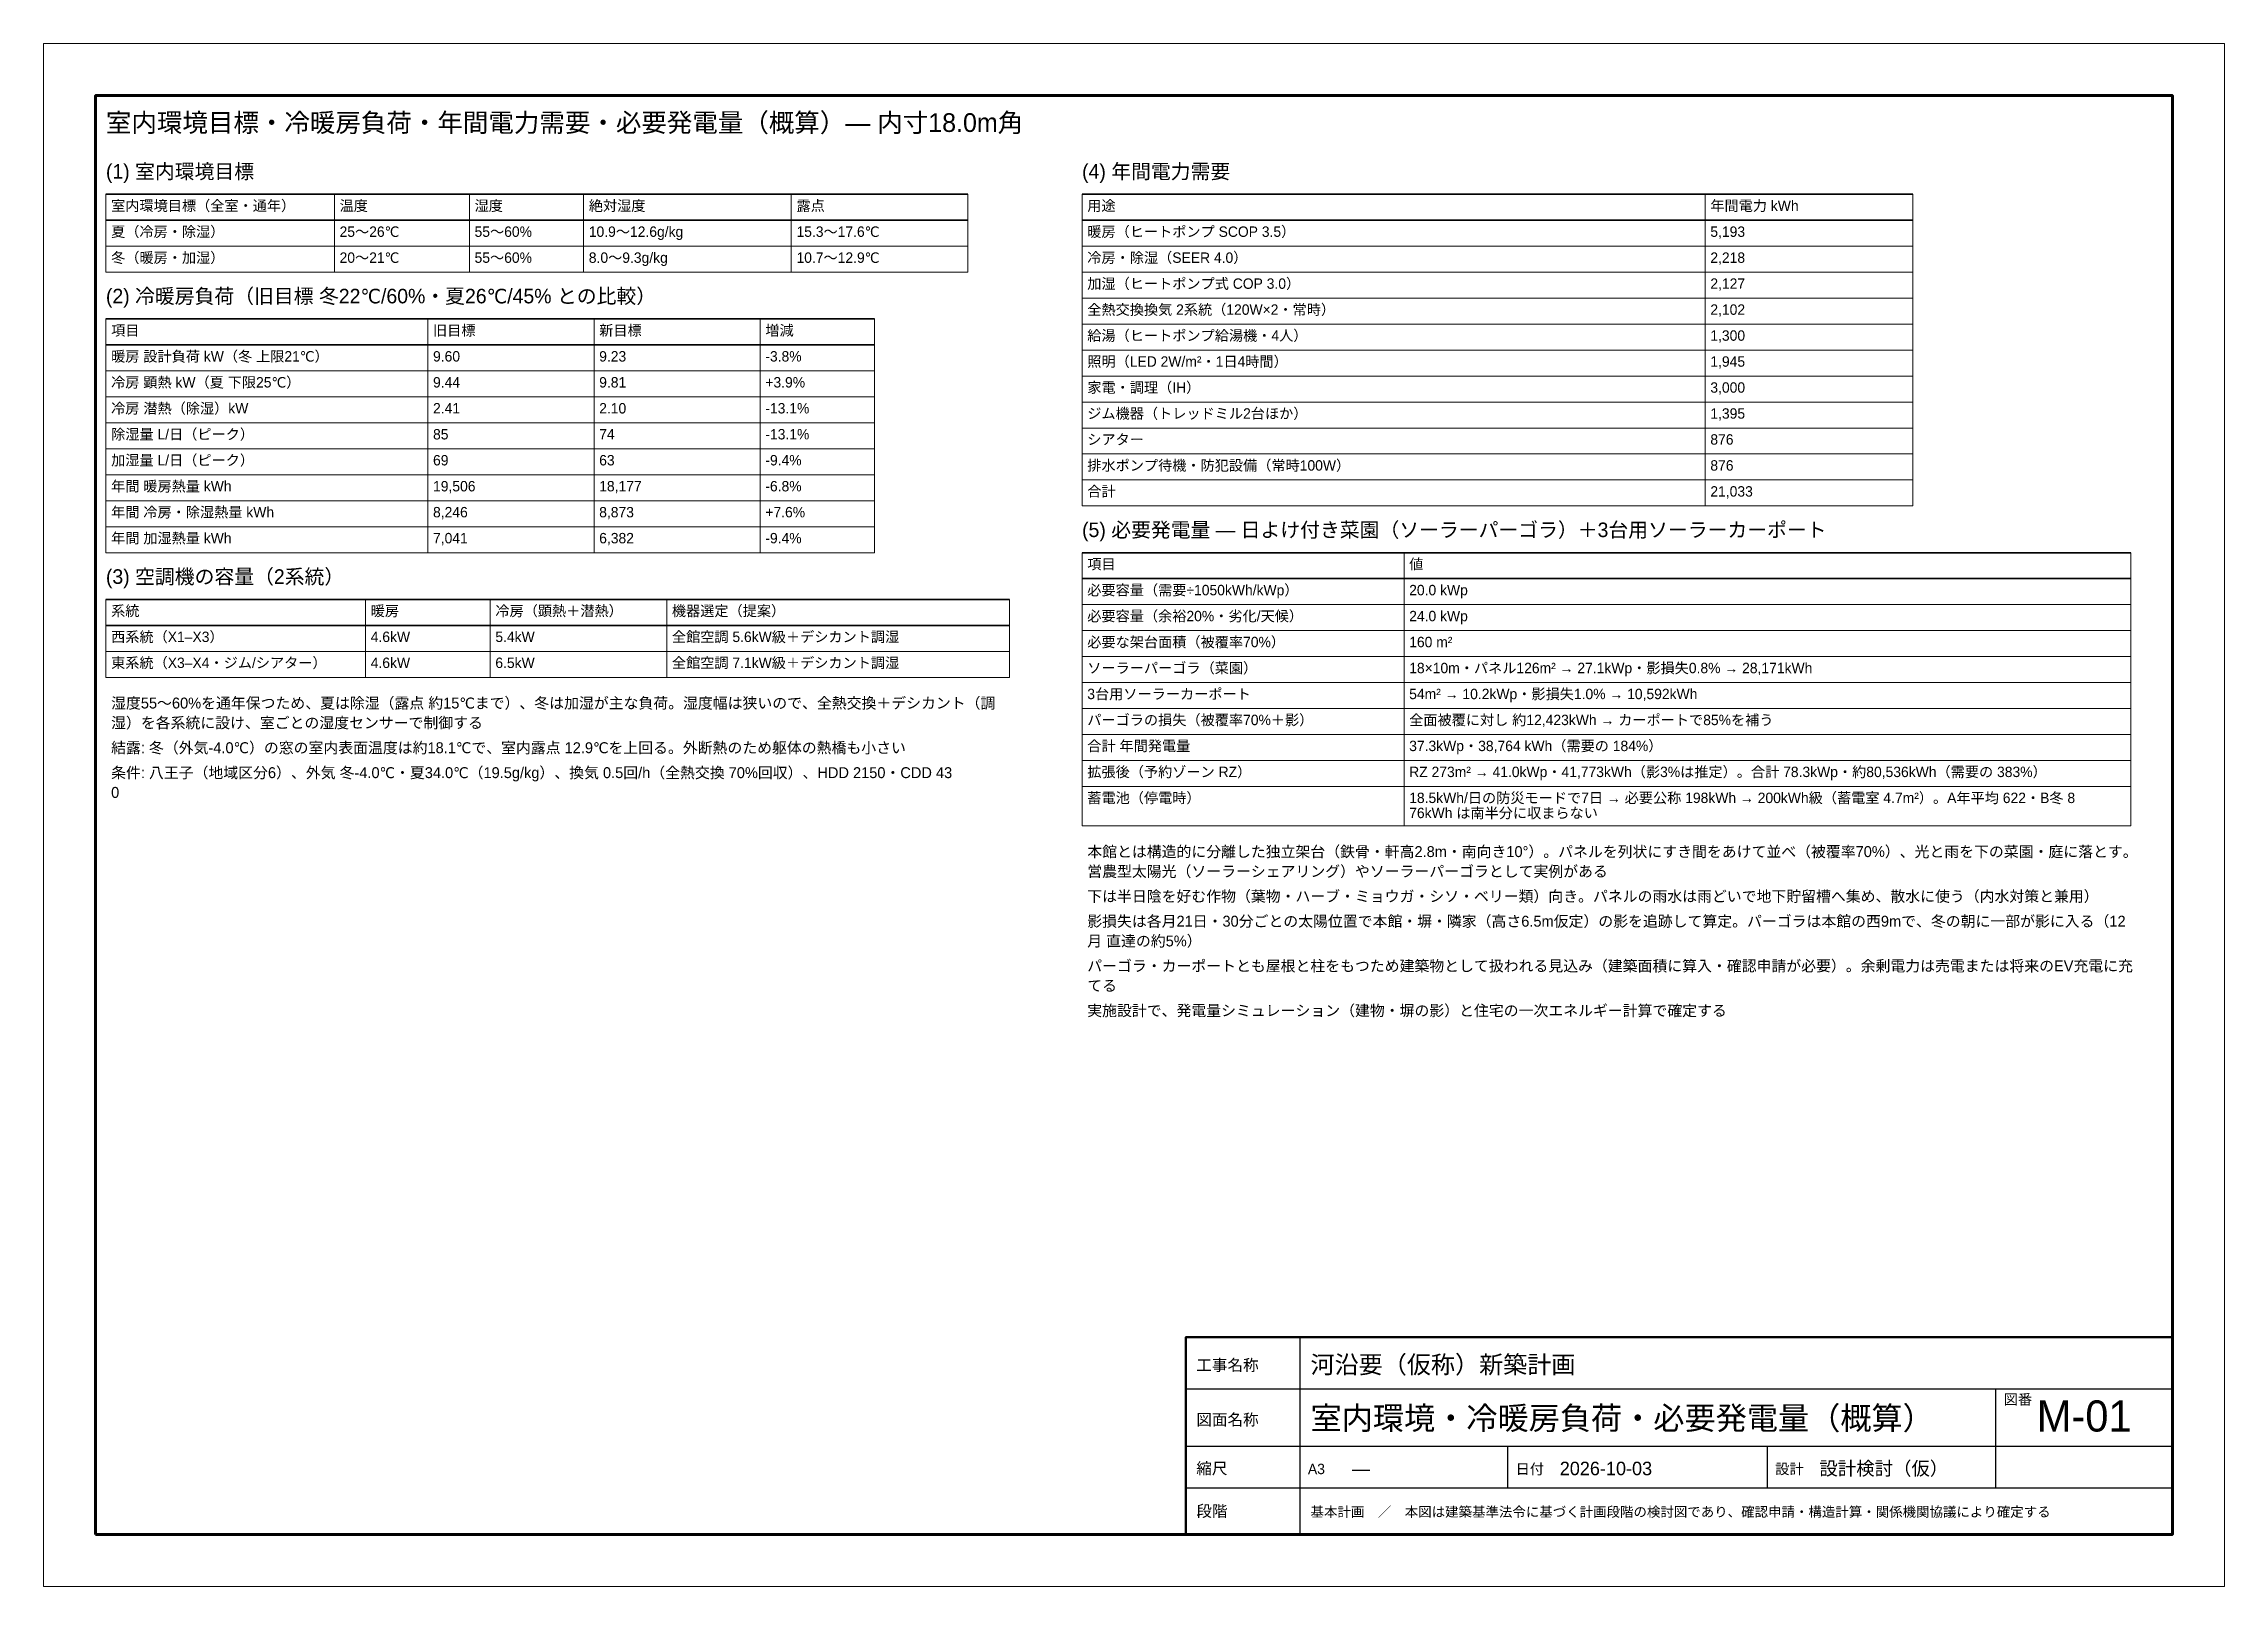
# Model space of a CAD drawing. Header units: millimetres. Extents: x 0 to 420, y 0 to 297.
import ezdxf
from ezdxf.enums import TextEntityAlignment as Align

# ---------------------------------------------------------------- set-up
doc = ezdxf.new("R2010")
doc.units = ezdxf.units.MM
doc.header["$LTSCALE"] = 0.5
for name, color, linetype, lineweight in [('A-TEXT', 7, 'Continuous', 18), ('G-FRAME', 7, 'Continuous', 70), ('G-TABLE', 7, 'Continuous', 18), ('G-TITLE', 7, 'Continuous', 25)]:
    doc.layers.add(name, color=color, linetype=linetype, lineweight=lineweight)
doc.styles.add('JP', font='ipag.ttf')

msp = doc.modelspace()

# ---------------------------------------------------------------- linework, layer by layer
at = {"layer": 'G-FRAME', "lineweight": 0}
msp.add_lwpolyline([(0, 0), (420, 0), (420, 297), (0, 297)], close=True, dxfattribs=at)
at = {"layer": 'G-FRAME'}
msp.add_lwpolyline([(10, 10), (410, 10), (410, 287), (10, 287)], close=True, dxfattribs=at)
at = {"layer": 'G-TABLE', "lineweight": 35}
for points in [[(12, 268), (178, 268)], [(200, 268), (360, 268)], [(12, 263), (178, 263)], [(200, 263), (360, 263)], [(12, 244), (160, 244)], [(12, 239), (160, 239)], [(200, 199), (402, 199)], [(200, 194), (402, 194)], [(12, 190), (186, 190)], [(12, 185), (186, 185)]]:
    msp.add_lwpolyline(points, dxfattribs=at)
at = {"layer": 'G-TABLE'}
for points in [[(12, 268), (12, 253)], [(56, 268), (56, 253)], [(82, 268), (82, 253)], [(104, 268), (104, 253)], [(144, 268), (144, 253)], [(178, 268), (178, 253)], [(200, 268), (200, 208)], [(320, 268), (320, 208)], [(360, 268), (360, 208)], [(12, 244), (12, 199)], [(74, 244), (74, 199)], [(106, 244), (106, 199)], [(138, 244), (138, 199)], [(160, 244), (160, 199)], [(200, 199), (200, 146.4)], [(262, 199), (262, 146.4)], [(402, 199), (402, 146.4)], [(12, 190), (12, 175)], [(62, 190), (62, 175)], [(86, 190), (86, 175)], [(120, 190), (120, 175)], [(186, 190), (186, 175)]]:
    msp.add_lwpolyline(points, dxfattribs=at)
at = {"layer": 'G-TABLE', "lineweight": 18}
for points in [[(12, 258), (178, 258)], [(200, 258), (360, 258)], [(12, 253), (178, 253)], [(200, 253), (360, 253)], [(200, 248), (360, 248)], [(200, 243), (360, 243)], [(200, 238), (360, 238)], [(12, 234), (160, 234)], [(200, 233), (360, 233)], [(12, 229), (160, 229)], [(200, 228), (360, 228)], [(12, 224), (160, 224)], [(200, 223), (360, 223)], [(12, 219), (160, 219)], [(200, 218), (360, 218)], [(12, 214), (160, 214)], [(200, 213), (360, 213)], [(12, 209), (160, 209)], [(200, 208), (360, 208)], [(12, 204), (160, 204)], [(12, 199), (160, 199)], [(200, 189), (402, 189)], [(200, 184), (402, 184)], [(12, 180), (186, 180)], [(200, 179), (402, 179)], [(12, 175), (186, 175)], [(200, 174), (402, 174)], [(200, 169), (402, 169)], [(200, 164), (402, 164)], [(200, 159), (402, 159)], [(200, 154), (402, 154)], [(200, 146.4), (402, 146.4)]]:
    msp.add_lwpolyline(points, dxfattribs=at)
at = {"layer": 'G-TITLE'}
for p, q in [((242, 10), (242, 48)), ((220, 38), (410, 38)), ((376, 19), (376, 38)), ((220, 27), (410, 27)), ((242, 19), (242, 27)), ((282, 19), (282, 27)), ((332, 19), (332, 27)), ((220, 19), (410, 19))]:
    msp.add_line(p, q, dxfattribs=at)
at = {"layer": 'G-TITLE', "lineweight": 50}
msp.add_lwpolyline([(220, 10), (410, 10), (410, 48), (220, 48)], close=True, dxfattribs=at)

# ---------------------------------------------------------------- texts
at = {"layer": 'A-TEXT', "style": 'JP'}
for s, height, p in [('室内環境目標・冷暖房負荷・年間電力需要・必要発電量（概算）— 内寸18.0m角', 3.6, (12, 280)), ('(1) 室内環境目標', 2.8, (12, 271)), ('(4) 年間電力需要', 2.8, (200, 271)), ('室内環境目標（全室・通年）', 2, (13, 264.8)), ('温度', 2, (57, 264.8)), ('湿度', 2, (83, 264.8)), ('絶対湿度', 2, (105, 264.8)), ('露点', 2, (145, 264.8)), ('用途', 2, (201, 264.8)), ('年間電力 kWh', 2, (321, 264.8)), ('夏（冷房・除湿）', 2, (13, 259.8)), ('25〜26℃', 2, (57, 259.8)), ('55〜60%', 2, (83, 259.8)), ('10.9〜12.6g/kg', 2, (105, 259.8)), ('15.3〜17.6℃', 2, (145, 259.8)), ('暖房（ヒートポンプ SCOP 3.5）', 2, (201, 259.8)), ('5,193', 2, (321, 259.8)), ('冬（暖房・加湿）', 2, (13, 254.8)), ('20〜21℃', 2, (57, 254.8)), ('55〜60%', 2, (83, 254.8)), ('8.0〜9.3g/kg', 2, (105, 254.8)), ('10.7〜12.9℃', 2, (145, 254.8)), ('冷房・除湿（SEER 4.0）', 2, (201, 254.8)), ('2,218', 2, (321, 254.8)), ('加湿（ヒートポンプ式 COP 3.0）', 2, (201, 249.8)), ('(2) 冷暖房負荷（旧目標 冬22℃/60%・夏26℃/45% との比較）', 2.8, (12, 247)), ('2,127', 2, (321, 249.8)), ('全熱交換換気 2系統（120W×2・常時）', 2, (201, 244.8)), ('2,102', 2, (321, 244.8)), ('項目', 2, (13, 240.8)), ('旧目標', 2, (75, 240.8)), ('新目標', 2, (107, 240.8)), ('増減', 2, (139, 240.8)), ('給湯（ヒートポンプ給湯機・4人）', 2, (201, 239.8)), ('1,300', 2, (321, 239.8)), ('暖房 設計負荷 kW（冬 上限21℃）', 2, (13, 235.8)), ('9.60', 2, (75, 235.8)), ('9.23', 2, (107, 235.8)), ('-3.8%', 2, (139, 235.8)), ('照明（LED 2W/m²・1日4時間）', 2, (201, 234.8)), ('1,945', 2, (321, 234.8)), ('冷房 顕熱 kW（夏 下限25℃）', 2, (13, 230.8)), ('9.44', 2, (75, 230.8)), ('9.81', 2, (107, 230.8)), ('+3.9%', 2, (139, 230.8)), ('家電・調理（IH）', 2, (201, 229.8)), ('3,000', 2, (321, 229.8)), ('冷房 潜熱（除湿）kW', 2, (13, 225.8)), ('2.41', 2, (75, 225.8)), ('2.10', 2, (107, 225.8)), ('-13.1%', 2, (139, 225.8)), ('ジム機器（トレッドミル2台ほか）', 2, (201, 224.8)), ('1,395', 2, (321, 224.8)), ('除湿量 L/日（ピーク）', 2, (13, 220.8)), ('85', 2, (75, 220.8)), ('74', 2, (107, 220.8)), ('-13.1%', 2, (139, 220.8)), ('シアター', 2, (201, 219.8)), ('876', 2, (321, 219.8)), ('加湿量 L/日（ピーク）', 2, (13, 215.8)), ('69', 2, (75, 215.8)), ('63', 2, (107, 215.8)), ('-9.4%', 2, (139, 215.8)), ('排水ポンプ待機・防犯設備（常時100W）', 2, (201, 214.8)), ('876', 2, (321, 214.8)), ('年間 暖房熱量 kWh', 2, (13, 210.8)), ('19,506', 2, (75, 210.8)), ('18,177', 2, (107, 210.8)), ('-6.8%', 2, (139, 210.8)), ('合計', 2, (201, 209.8)), ('21,033', 2, (321, 209.8)), ('年間 冷房・除湿熱量 kWh', 2, (13, 205.8)), ('8,246', 2, (75, 205.8)), ('8,873', 2, (107, 205.8)), ('+7.6%', 2, (139, 205.8)), ('年間 加湿熱量 kWh', 2, (13, 200.8)), ('7,041', 2, (75, 200.8)), ('6,382', 2, (107, 200.8)), ('-9.4%', 2, (139, 200.8)), ('(5) 必要発電量 — 日よけ付き菜園（ソーラーパーゴラ）＋3台用ソーラーカーポート', 2.8, (200, 202)), ('項目', 2, (201, 195.8)), ('値', 2, (263, 195.8)), ('(3) 空調機の容量（2系統）', 2.8, (12, 193)), ('系統', 2, (13, 186.8)), ('暖房', 2, (63, 186.8)), ('冷房（顕熱＋潜熱）', 2, (87, 186.8)), ('機器選定（提案）', 2, (121, 186.8)), ('必要容量（需要÷1050kWh/kWp）', 2, (201, 190.8)), ('20.0 kWp', 2, (263, 190.8)), ('必要容量（余裕20%・劣化/天候）', 2, (201, 185.8)), ('24.0 kWp', 2, (263, 185.8)), ('西系統（X1–X3）', 2, (13, 181.8)), ('4.6kW', 2, (63, 181.8)), ('5.4kW', 2, (87, 181.8)), ('全館空調 5.6kW級＋デシカント調湿', 2, (121, 181.8)), ('必要な架台面積（被覆率70%）', 2, (201, 180.8)), ('160 m²', 2, (263, 180.8)), ('東系統（X3–X4・ジム/シアター）', 2, (13, 176.8)), ('4.6kW', 2, (63, 176.8)), ('6.5kW', 2, (87, 176.8)), ('全館空調 7.1kW級＋デシカント調湿', 2, (121, 176.8)), ('ソーラーパーゴラ（菜園）', 2, (201, 175.8)), ('18×10m・パネル126m² → 27.1kWp・影損失0.8% → 28,171kWh', 2, (263, 175.8)), ('3台用ソーラーカーポート', 2, (201, 170.8)), ('54m² → 10.2kWp・影損失1.0% → 10,592kWh', 2, (263, 170.8)), ('湿度55〜60%を通年保つため、夏は除湿（露点 約15℃まで）、冬は加湿が主な負荷。湿度幅は狭いので、全熱交換＋デシカント（調', 2.1, (13, 169)), ('パーゴラの損失（被覆率70%＋影）', 2, (201, 165.8)), ('全面被覆に対し 約12,423kWh → カーポートで85%を補う', 2, (263, 165.8)), ('湿）を各系統に設け、室ごとの湿度センサーで制御する', 2.1, (13, 165.2)), ('結露: 冬（外気-4.0℃）の窓の室内表面温度は約18.1℃で、室内露点 12.9℃を上回る。外断熱のため躯体の熱橋も小さい', 2.1, (13, 160.4)), ('合計 年間発電量', 2, (201, 160.8)), ('37.3kWp・38,764 kWh（需要の 184%）', 2, (263, 160.8)), ('条件: 八王子（地域区分6）、外気 冬-4.0℃・夏34.0℃（19.5g/kg）、換気 0.5回/h（全熱交換 70%回収）、HDD 2150・CDD 43', 2.1, (13, 155.6)), ('拡張後（予約ゾーン RZ）', 2, (201, 155.8)), ('RZ 273m² → 41.0kWp・41,773kWh（影3%は推定）。合計 78.3kWp・約80,536kWh（需要の 383%）', 2, (263, 155.8)), ('0', 2.1, (13, 151.8)), ('蓄電池（停電時）', 2, (201, 150.8)), ('18.5kWh/日の防災モードで7日 → 必要公称 198kWh → 200kWh級（蓄電室 4.7m²）。A年平均 622・B冬 8', 2, (263, 150.8)), ('76kWh は南半分に収まらない', 2, (263, 147.9)), ('本館とは構造的に分離した独立架台（鉄骨・軒高2.8m・南向き10°）。パネルを列状にすき間をあけて並べ（被覆率70%）、光と雨を下の菜園・庭に落とす。', 2.1, (201, 140.4)), ('営農型太陽光（ソーラーシェアリング）やソーラーパーゴラとして実例がある', 2.1, (201, 136.6)), ('下は半日陰を好む作物（葉物・ハーブ・ミョウガ・シソ・ベリー類）向き。パネルの雨水は雨どいで地下貯留槽へ集め、散水に使う（内水対策と兼用）', 2.1, (201, 131.8)), ('影損失は各月21日・30分ごとの太陽位置で本館・塀・隣家（高さ6.5m仮定）の影を追跡して算定。パーゴラは本館の西9mで、冬の朝に一部が影に入る（12', 2.1, (201, 127)), ('月 直達の約5%）', 2.1, (201, 123.2)), ('パーゴラ・カーポートとも屋根と柱をもつため建築物として扱われる見込み（建築面積に算入・確認申請が必要）。余剰電力は売電または将来のEV充電に充', 2.1, (201, 118.4)), ('てる', 2.1, (201, 114.6)), ('実施設計で、発電量シミュレーション（建物・塀の影）と住宅の一次エネルギー計算で確定する', 2.1, (201, 109.8))]:
    msp.add_text(s, height=height, dxfattribs=at).set_placement(p)
at = {"layer": 'G-TITLE', "style": 'JP'}
for s, height, p in [('工事名称', 2.2, (222, 41.5)), ('河沿要（仮称）新築計画', 3.4, (244, 41)), ('室内環境・冷暖房負荷・必要発電量（概算）', 4.4, (244, 30.2)), ('図番', 2, (377.5, 35)), ('図面名称', 2.2, (222, 31)), ('縮尺', 2.2, (222, 21.6)), ('A3', 2, (243.5, 21.6)), ('—', 2.6, (252, 21.4)), ('日付', 2, (283.5, 21.6)), ('2026-10-03', 2.6, (292, 21.4)), ('設計', 2, (333.5, 21.6)), ('設計検討（仮）', 2.6, (342, 21.4)), ('段階', 2.2, (222, 13.4)), ('基本計画\u3000／\u3000本図は建築基準法令に基づく計画段階の検討図であり、確認申請・構造計算・関係機関協議により確定する', 1.9, (244, 13.4))]:
    msp.add_text(s, height=height, dxfattribs=at).set_placement(p)
msp.add_text('M-01', height=6, dxfattribs=at).set_placement((393, 28), align=Align.BOTTOM_CENTER)

doc.saveas('drawing.dxf')
